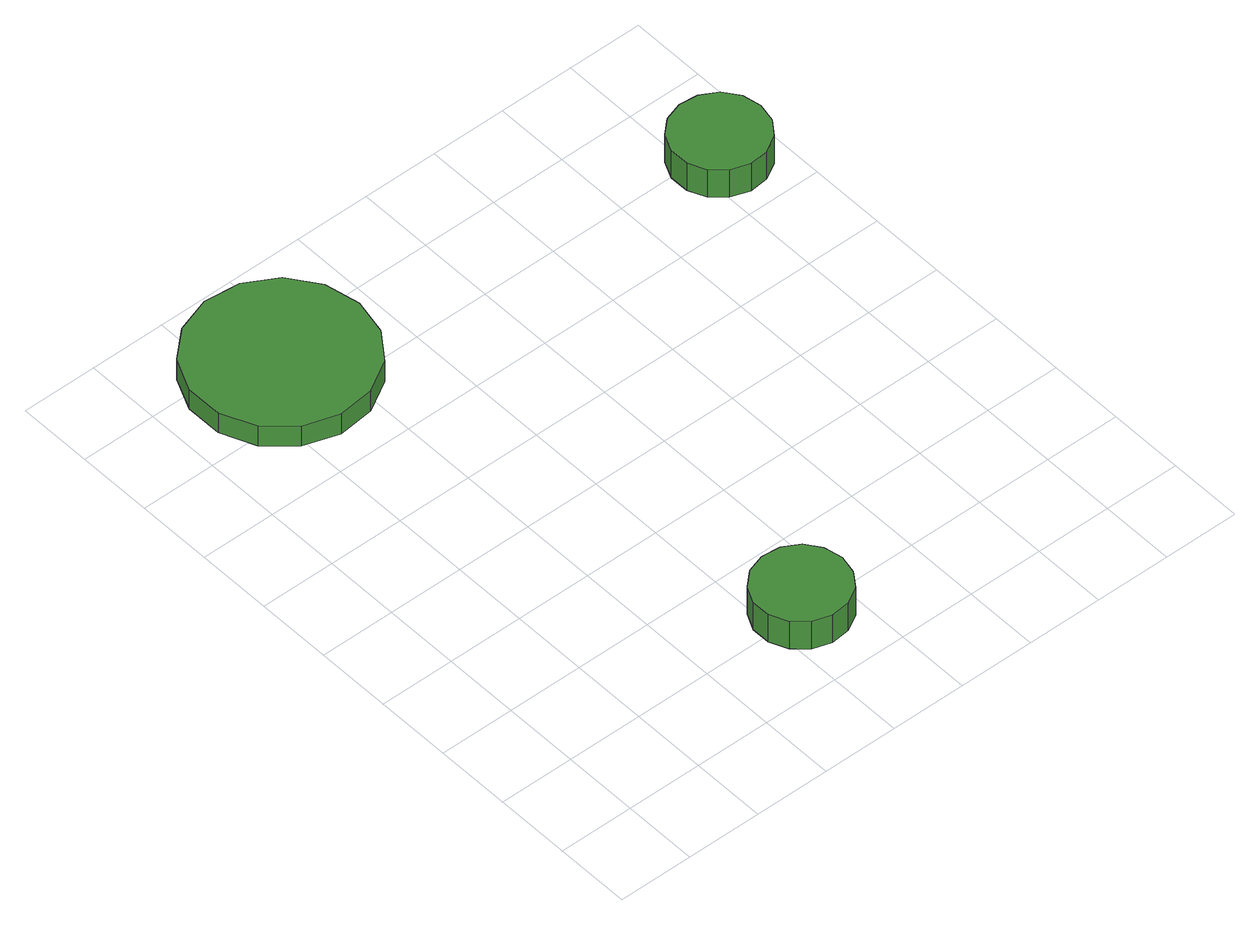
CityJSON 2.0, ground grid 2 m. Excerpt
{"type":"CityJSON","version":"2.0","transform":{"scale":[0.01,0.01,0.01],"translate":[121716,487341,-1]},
"CityObjects":{
"tree1":{"type":"SolitaryVegetationObject","attributes":{"function":"something"},"geometry":[{"type":"MultiSurface","lod":"1","boundaries":[[[0,1,2,3,4,5,6,7,8,9,10,11,12,13,14]],[[15,16,17,18,19,20,21,22,23,24,25,26,27,28,29]],[[0,29,28,1]],[[1,28,27,2]],[[2,27,26,3]],[[3,26,25,4]],[[4,25,24,5]],[[5,24,23,6]],[[6,23,22,7]],[[7,22,21,8]],[[8,21,20,9]],[[9,20,19,10]],[[10,19,18,11]],[[11,18,17,12]],[[12,17,16,13]],[[13,16,15,14]],[[14,15,29,0]]]}]},
"tree2":{"type":"SolitaryVegetationObject","attributes":{"function":"something"},"geometry":[{"type":"MultiSurface","lod":"1","boundaries":[[[30,31,32,33,34,35,36,37,38,39,40,41,42,43,44]],[[45,46,47,48,49,50,51,52,53,54,55,56,57,58,59]],[[30,59,58,31]],[[31,58,57,32]],[[32,57,56,33]],[[33,56,55,34]],[[34,55,54,35]],[[35,54,53,36]],[[36,53,52,37]],[[37,52,51,38]],[[38,51,50,39]],[[39,50,49,40]],[[40,49,48,41]],[[41,48,47,42]],[[42,47,46,43]],[[43,46,45,44]],[[44,45,59,30]]]}]},
"tree3":{"type":"SolitaryVegetationObject","attributes":{"function":"something"},"geometry":[{"type":"MultiSurface","lod":"1","boundaries":[[[60,61,62,63,64,65,66,67,68,69,70,71,72,73,74]],[[75,76,77,78,79,80,81,82,83,84,85,86,87,88,89]],[[60,89,88,61]],[[61,88,87,62]],[[62,87,86,63]],[[63,86,85,64]],[[64,85,84,65]],[[65,84,83,66]],[[66,83,82,67]],[[67,82,81,68]],[[68,81,80,69]],[[69,80,79,70]],[[70,79,78,71]],[[71,78,77,72]],[[72,77,76,73]],[[73,76,75,74]],[[74,75,89,60]]]}]}
},
"vertices":[
[806,209,148],[795,258,148],[766,298,148],[723,323,148],[673,328,148],[625,313,148],[588,279,148],[567,234,148],[567,184,148],[588,138,148],[625,104,148],[673,89,148],[723,94,148],[766,119,148],[795,160,148],[795,160,61],[766,119,61],[723,94,61],[673,89,61],[625,104,61],[588,138,61],[567,184,61],[567,234,61],[588,279,61],[625,313,61],[673,328,61],[723,323,61],[766,298,61],[795,258,61],[806,209,61],
[530,1513,129],[510,1607,129],[454,1685,129],[371,1733,129],[275,1743,129],[184,1713,129],[112,1649,129],[73,1561,129],[73,1465,129],[112,1377,129],[184,1313,129],[275,1283,129],[371,1293,129],[454,1341,129],[510,1419,129],[510,1419,66],[454,1341,66],[371,1293,66],[275,1283,66],[184,1313,66],[112,1377,66],[73,1465,66],[73,1561,66],[112,1649,66],[184,1713,66],[275,1743,66],[371,1733,66],[454,1685,66],[510,1607,66],[530,1513,66],
[1584,1372,150],[1574,1421,150],[1544,1462,150],[1500,1487,150],[1450,1492,150],[1402,1477,150],[1364,1443,150],[1344,1397,150],[1344,1346,150],[1364,1300,150],[1402,1267,150],[1450,1251,150],[1500,1256,150],[1544,1281,150],[1574,1322,150],[1574,1322,64],[1544,1281,64],[1500,1256,64],[1450,1251,64],[1402,1267,64],[1364,1300,64],[1344,1346,64],[1344,1397,64],[1364,1443,64],[1402,1477,64],[1450,1492,64],[1500,1487,64],[1544,1462,64],[1574,1421,64],[1584,1372,64]
]}
